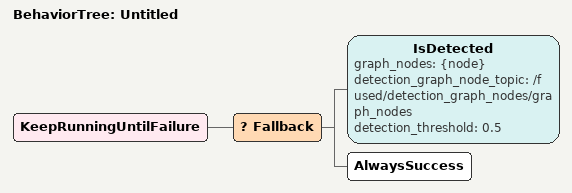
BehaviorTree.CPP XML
<?xml version="1.0" encoding="UTF-8"?>
<root BTCPP_format="4">
  <BehaviorTree ID="Untitled">
    <KeepRunningUntilFailure>
      <Fallback>
        <IsDetected graph_nodes="{node}"
                    detection_graph_node_topic="/fused/detection_graph_nodes/graph_nodes"
                    detection_threshold="0.5"/>
        <AlwaysSuccess/>
      </Fallback>
    </KeepRunningUntilFailure>
  </BehaviorTree>

</root>
